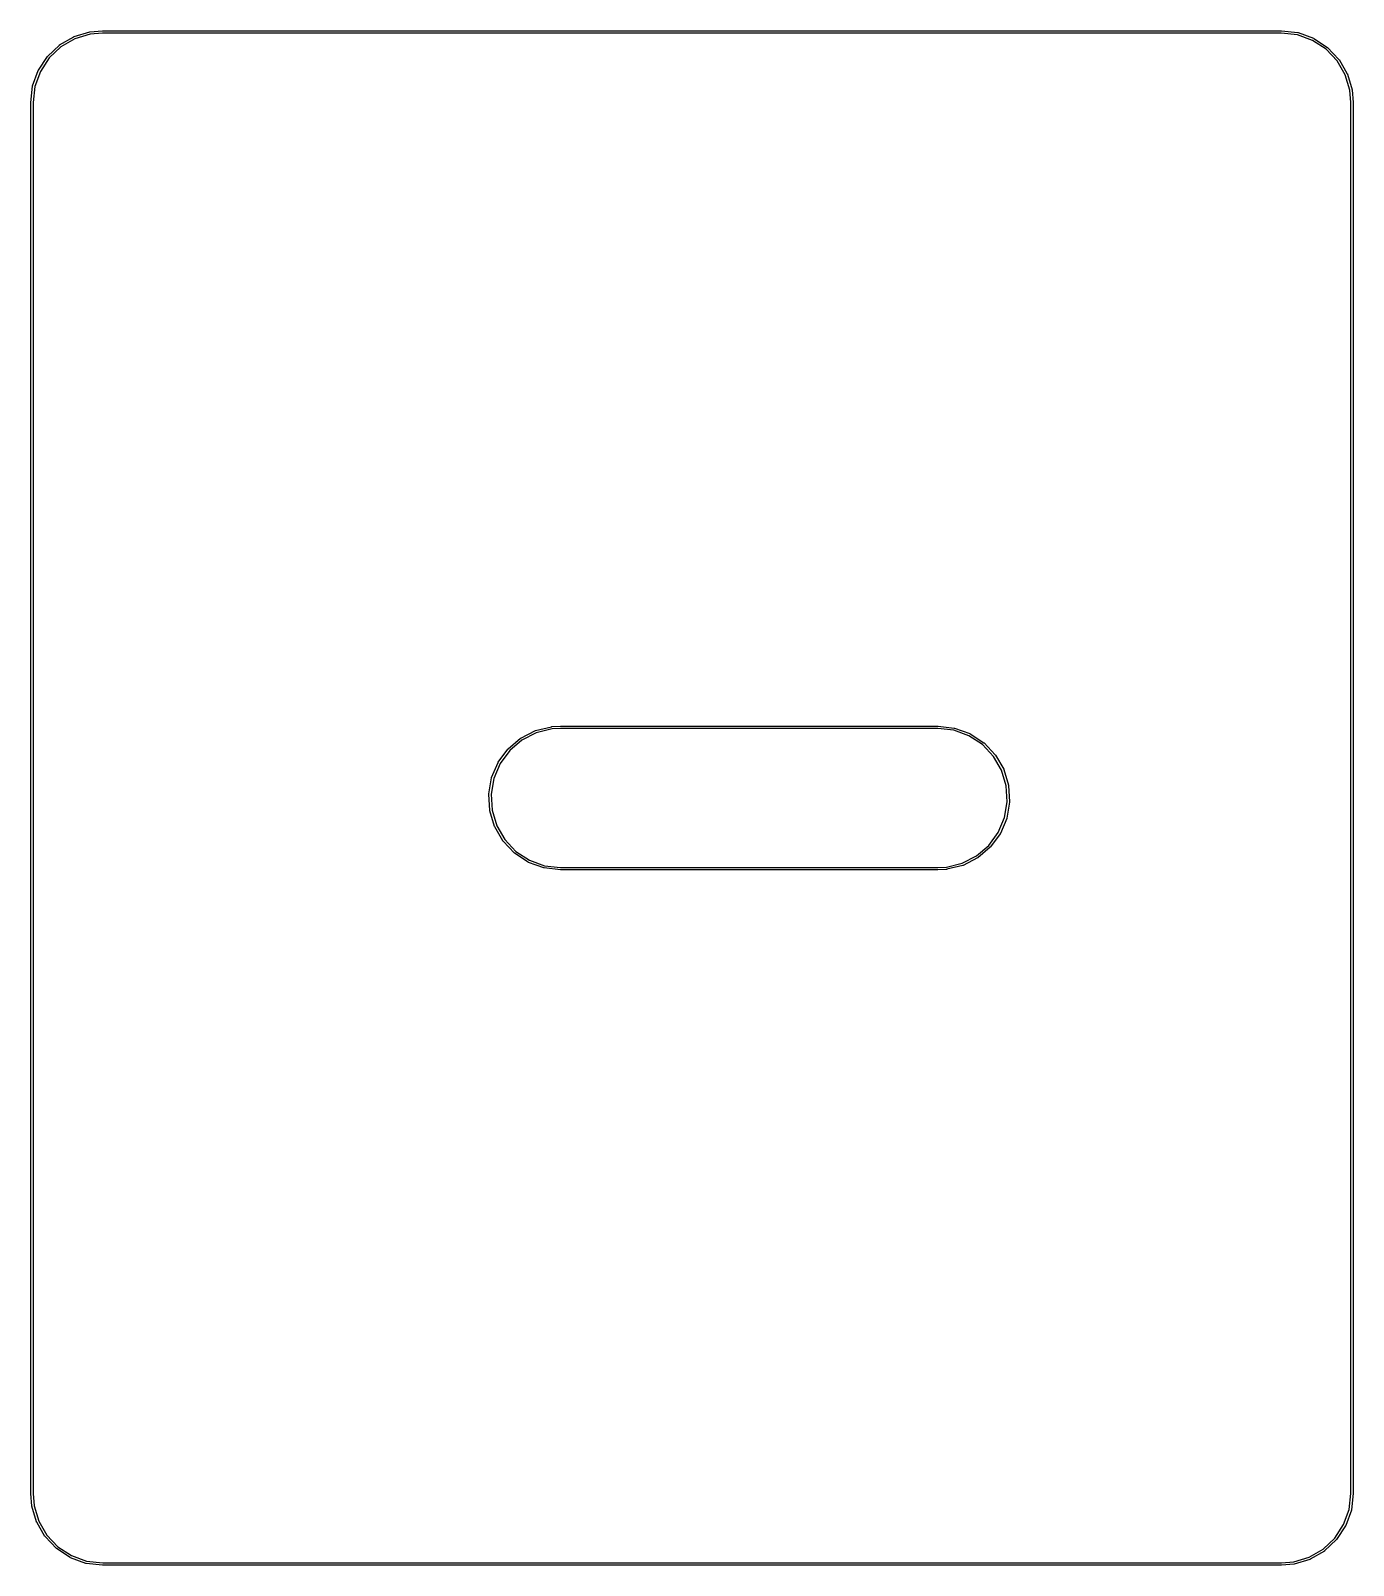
# Model space of a CAD drawing. Extents: x 100 to 156.1, y -100 to -35.
import ezdxf

# ---------------------------------------------------------------- set-up
doc = ezdxf.new("R2010")
doc.units = 0
doc.header["$MEASUREMENT"] = 0
doc.layers.add('BLACK', color=7, linetype='CONTINUOUS')

msp = doc.modelspace()

# ---------------------------------------------------------------- linework, layer by layer
at = {"layer": 'BLACK', "linetype": 'CONTINUOUS'}
for p, q in [((101.789, -35.201), (102.454, -34.9996)), ((102.478, -35.0968), (101.824, -35.295)), ((102.454, -34.9996), (102.46, -34.9981)), ((102.46, -34.9981), (102.462, -34.998)), ((102.462, -34.998), (102.464, -34.9976)), ((102.464, -34.9976), (102.993, -34.9504)), ((103.002, -35.05), (102.478, -35.0968)), ((102.993, -34.9504), (102.996, -34.95)), ((102.996, -34.95), (153.004, -34.95)), ((152.997, -35.05), (103.002, -35.05)), ((153.679, -35.1295), (152.997, -35.05)), ((153.004, -34.95), (153.007, -34.9505)), ((153.007, -34.9505), (153.696, -35.0308)), ((154.321, -35.3625), (153.679, -35.1295)), ((153.696, -35.0308), (153.702, -35.0319)), ((153.702, -35.0319), (153.705, -35.0328)), ((153.705, -35.0328), (153.707, -35.0335)), ((153.707, -35.0335), (154.36, -35.2705)), ((100.664, -36.0394), (101.169, -35.5615)), ((101.233, -35.6381), (100.737, -36.1079)), ((101.169, -35.5615), (101.173, -35.5575)), ((101.173, -35.5575), (101.176, -35.5562)), ((101.176, -35.5562), (101.178, -35.5546)), ((101.178, -35.5546), (101.779, -35.2056)), ((101.824, -35.295), (101.233, -35.6381)), ((101.779, -35.2056), (101.784, -35.2028)), ((101.784, -35.2028), (101.787, -35.202)), ((101.787, -35.202), (101.789, -35.201)), ((154.892, -35.7371), (154.321, -35.3625)), ((154.36, -35.2705), (154.366, -35.273)), ((154.366, -35.273), (154.368, -35.2745)), ((154.368, -35.2745), (154.371, -35.2757)), ((154.371, -35.2757), (154.952, -35.6567)), ((155.362, -36.2331), (154.892, -35.7371)), ((154.952, -35.6567), (154.957, -35.6604)), ((154.957, -35.6604), (154.959, -35.6624)), ((154.959, -35.6624), (154.961, -35.6641)), ((154.961, -35.6641), (155.438, -36.1685)), ((100.276, -36.6293), (100.657, -36.0482)), ((100.737, -36.1079), (100.363, -36.6793)), ((100.657, -36.0482), (100.66, -36.0433)), ((100.66, -36.0433), (100.662, -36.0414)), ((100.662, -36.0414), (100.664, -36.0394)), ((155.705, -36.8238), (155.362, -36.2331)), ((155.438, -36.1685), (155.442, -36.1733)), ((155.442, -36.1733), (155.444, -36.1756)), ((155.444, -36.1756), (155.445, -36.1778)), ((155.445, -36.1778), (155.794, -36.7786)), ((100.033, -37.2928), (100.271, -36.6397)), ((100.363, -36.6793), (100.129, -37.3214)), ((100.271, -36.6397), (100.273, -36.634)), ((100.273, -36.634), (100.275, -36.6317)), ((100.275, -36.6317), (100.276, -36.6293)), ((155.903, -37.4783), (155.705, -36.8238)), ((155.794, -36.7786), (155.797, -36.7842)), ((155.797, -36.7842), (155.798, -36.7868)), ((155.798, -36.7868), (155.799, -36.7893)), ((155.799, -36.7893), (156, -37.4543)), ((99.9505, -37.9928), (100.031, -37.3041)), ((100.031, -37.3041), (100.032, -37.298)), ((100.032, -37.298), (100.033, -37.2954)), ((100.033, -37.2954), (100.033, -37.2928)), ((100.129, -37.3214), (100.05, -38.0029)), ((155.95, -38.0022), (155.903, -37.4783)), ((156, -37.4543), (156.002, -37.4603)), ((156.002, -37.4603), (156.002, -37.4623)), ((156.002, -37.4623), (156.002, -37.4643)), ((156.002, -37.4643), (156.05, -37.9934)), ((99.95, -37.9956), (99.9505, -37.9928)), ((99.95, -97.0044), (99.95, -37.9956)), ((100.05, -38.0029), (100.05, -96.9978)), ((155.95, -96.9971), (155.95, -38.0022)), ((156.05, -37.9934), (156.05, -37.9956)), ((156.05, -37.9956), (156.05, -97.0044)), ((120.199, -65.4159), (120.729, -64.966)), ((120.789, -65.046), (120.268, -65.4883)), ((120.729, -64.966), (120.734, -64.9623)), ((120.734, -64.9623), (120.736, -64.9611)), ((120.736, -64.9611), (120.738, -64.9596)), ((120.738, -64.9596), (121.357, -64.6436)), ((121.397, -64.7353), (120.789, -65.046)), ((121.357, -64.6436), (121.363, -64.6412)), ((121.357, -64.6436), (121.357, -64.6436)), ((121.357, -64.6436), (121.357, -64.6436)), ((121.363, -64.6412), (121.365, -64.6405)), ((121.365, -64.6405), (121.368, -64.6396)), ((121.368, -64.6396), (122.043, -64.4744)), ((122.062, -64.5726), (121.397, -64.7353)), ((122.043, -64.4744), (122.049, -64.4733)), ((122.049, -64.4733), (122.05, -64.4733)), ((122.05, -64.4733), (122.052, -64.4731)), ((122.052, -64.4731), (122.42, -64.4503)), ((122.427, -64.55), (122.062, -64.5726)), ((122.42, -64.4503), (122.421, -64.45)), ((122.421, -64.45), (138.432, -64.45)), ((138.425, -64.55), (122.427, -64.55)), ((139.106, -64.6295), (138.425, -64.55)), ((138.432, -64.45), (138.435, -64.4505)), ((138.435, -64.4505), (139.123, -64.5308)), ((139.748, -64.8625), (139.106, -64.6295)), ((139.123, -64.5308), (139.129, -64.5319)), ((139.129, -64.5319), (139.132, -64.5328)), ((139.132, -64.5328), (139.135, -64.5335)), ((139.135, -64.5335), (139.788, -64.7705)), ((140.32, -65.2371), (139.748, -64.8625)), ((139.788, -64.7705), (139.793, -64.773)), ((139.793, -64.773), (139.796, -64.7745)), ((139.796, -64.7745), (139.798, -64.7757)), ((139.798, -64.7757), (140.379, -65.1567)), ((119.779, -65.984), (120.191, -65.4244)), ((120.268, -65.4883), (119.863, -66.0386)), ((120.191, -65.4244), (120.195, -65.4196)), ((120.195, -65.4196), (120.197, -65.4179)), ((120.197, -65.4179), (120.199, -65.4159)), ((140.789, -65.7331), (140.32, -65.2371)), ((140.379, -65.1567), (140.384, -65.1604)), ((140.384, -65.1604), (140.386, -65.1624)), ((140.386, -65.1624), (140.388, -65.1641)), ((140.388, -65.1641), (140.866, -65.6685)), ((141.132, -66.3238), (140.789, -65.7331)), ((140.866, -65.6685), (140.87, -65.6733)), ((140.87, -65.6733), (140.871, -65.6756)), ((140.871, -65.6756), (140.873, -65.6778)), ((140.873, -65.6778), (141.222, -66.2786)), ((119.502, -66.6334), (119.774, -65.994)), ((119.863, -66.0386), (119.596, -66.6672)), ((119.774, -65.994), (119.776, -65.9885)), ((119.776, -65.9885), (119.778, -65.9863)), ((119.778, -65.9863), (119.779, -65.984)), ((141.331, -66.9777), (141.132, -66.3238)), ((141.222, -66.2786), (141.225, -66.2842)), ((141.225, -66.2842), (141.225, -66.2868)), ((141.225, -66.2868), (141.226, -66.2893)), ((141.226, -66.2893), (141.428, -66.9543)), ((119.381, -67.3293), (119.498, -66.6445)), ((119.596, -66.6672), (119.48, -67.3405)), ((119.498, -66.6445), (119.5, -66.6385)), ((119.5, -66.6385), (119.501, -66.636)), ((119.501, -66.636), (119.502, -66.6334)), ((141.373, -67.6595), (141.331, -66.9777)), ((141.428, -66.9543), (141.429, -66.9603)), ((141.429, -66.9603), (141.429, -66.963)), ((141.429, -66.963), (141.43, -66.9656)), ((141.43, -66.9656), (141.473, -67.6591)), ((119.38, -67.332), (119.381, -67.3293)), ((119.38, -67.3347), (119.38, -67.332)), ((119.38, -67.3409), (119.38, -67.3347)), ((119.423, -68.0344), (119.38, -67.3409)), ((119.48, -67.3405), (119.522, -68.0223)), ((141.257, -68.3328), (141.373, -67.6595)), ((141.472, -67.6707), (141.355, -68.3555)), ((141.473, -67.6653), (141.472, -67.668)), ((141.472, -67.668), (141.472, -67.6707)), ((141.473, -67.6591), (141.473, -67.6653)), ((119.423, -68.037), (119.423, -68.0344)), ((119.424, -68.0397), (119.423, -68.037)), ((119.425, -68.0457), (119.424, -68.0397)), ((119.626, -68.7107), (119.425, -68.0457)), ((119.522, -68.0223), (119.72, -68.6762)), ((140.99, -68.9614), (141.257, -68.3328)), ((119.628, -68.7132), (119.626, -68.7107)), ((119.628, -68.7158), (119.628, -68.7132)), ((119.631, -68.7214), (119.628, -68.7158)), ((119.98, -69.3222), (119.631, -68.7214)), ((119.72, -68.6762), (120.064, -69.2669)), ((140.585, -69.5117), (140.99, -68.9614)), ((141.351, -68.3666), (141.079, -69.006)), ((141.352, -68.364), (141.351, -68.3666)), ((141.353, -68.3615), (141.352, -68.364)), ((141.355, -68.3555), (141.353, -68.3615)), ((119.982, -69.3244), (119.98, -69.3222)), ((119.983, -69.3267), (119.982, -69.3244)), ((119.987, -69.3315), (119.983, -69.3267)), ((120.465, -69.8359), (119.987, -69.3315)), ((120.064, -69.2669), (120.533, -69.7629)), ((140.064, -69.954), (140.585, -69.5117)), ((140.654, -69.5841), (140.124, -70.034)), ((140.656, -69.5821), (140.654, -69.5841)), ((140.658, -69.5804), (140.656, -69.5821)), ((140.662, -69.5756), (140.658, -69.5804)), ((141.074, -69.016), (140.662, -69.5756)), ((141.075, -69.0137), (141.074, -69.016)), ((141.077, -69.0115), (141.075, -69.0137)), ((141.079, -69.006), (141.077, -69.0115)), ((120.467, -69.8376), (120.465, -69.8359)), ((120.469, -69.8396), (120.467, -69.8376)), ((120.474, -69.8433), (120.469, -69.8396)), ((121.055, -70.2243), (120.474, -69.8433)), ((120.533, -69.7629), (121.105, -70.1375)), ((121.057, -70.2255), (121.055, -70.2243)), ((121.059, -70.227), (121.057, -70.2255)), ((121.065, -70.2295), (121.059, -70.227)), ((121.718, -70.4665), (121.065, -70.2295)), ((121.105, -70.1375), (121.747, -70.3705)), ((138.791, -70.4274), (139.456, -70.2647)), ((139.456, -70.2647), (140.064, -69.954)), ((140.115, -70.0404), (139.496, -70.3564)), ((140.117, -70.0389), (140.115, -70.0404)), ((140.119, -70.0377), (140.117, -70.0389)), ((140.124, -70.034), (140.119, -70.0377)), ((121.721, -70.4672), (121.718, -70.4665)), ((121.723, -70.4681), (121.721, -70.4672)), ((121.73, -70.4692), (121.723, -70.4681)), ((122.418, -70.5495), (121.73, -70.4692)), ((121.73, -70.4692), (121.73, -70.4692)), ((121.73, -70.4692), (121.73, -70.4692)), ((121.747, -70.3705), (122.428, -70.45)), ((122.421, -70.55), (122.418, -70.5495)), ((138.432, -70.55), (122.421, -70.55)), ((122.428, -70.45), (138.426, -70.45)), ((138.426, -70.45), (138.791, -70.4274)), ((138.433, -70.5497), (138.432, -70.55)), ((138.801, -70.5269), (138.433, -70.5497)), ((138.803, -70.5267), (138.801, -70.5269)), ((138.804, -70.5267), (138.803, -70.5267)), ((138.81, -70.5256), (138.804, -70.5267)), ((139.485, -70.3604), (138.81, -70.5256)), ((139.488, -70.3595), (139.485, -70.3604)), ((139.49, -70.3588), (139.488, -70.3595)), ((139.496, -70.3564), (139.49, -70.3588)), ((139.496, -70.3564), (139.496, -70.3564)), ((139.496, -70.3564), (139.496, -70.3564)), ((100.05, -96.9978), (100.097, -97.5217)), ((155.871, -97.6786), (155.95, -96.9971)), ((99.9504, -97.0066), (99.95, -97.0044)), ((99.9976, -97.5357), (99.9504, -97.0066)), ((99.998, -97.5377), (99.9976, -97.5357)), ((99.9981, -97.5397), (99.998, -97.5377)), ((99.9996, -97.5457), (99.9981, -97.5397)), ((100.201, -98.2107), (99.9996, -97.5457)), ((100.097, -97.5217), (100.295, -98.1762)), ((156.049, -97.0072), (155.969, -97.6959)), ((156.05, -97.0044), (156.049, -97.0072)), ((100.202, -98.2132), (100.201, -98.2107)), ((100.203, -98.2158), (100.202, -98.2132)), ((100.206, -98.2214), (100.203, -98.2158)), ((100.555, -98.8222), (100.206, -98.2214)), ((100.295, -98.1762), (100.638, -98.7669)), ((155.637, -98.3207), (155.871, -97.6786)), ((155.967, -97.7072), (155.729, -98.3603)), ((155.968, -97.702), (155.967, -97.7046)), ((155.967, -97.7046), (155.967, -97.7072)), ((155.969, -97.6959), (155.968, -97.702)), ((100.556, -98.8244), (100.555, -98.8222)), ((100.558, -98.8267), (100.556, -98.8244)), ((100.562, -98.8315), (100.558, -98.8267)), ((101.039, -99.3359), (100.562, -98.8315)), ((100.638, -98.7669), (101.108, -99.2629)), ((154.767, -99.3619), (155.263, -98.8921)), ((155.263, -98.8921), (155.637, -98.3207)), ((155.343, -98.9518), (155.34, -98.9567)), ((155.724, -98.3707), (155.343, -98.9518)), ((155.725, -98.3683), (155.724, -98.3707)), ((155.727, -98.366), (155.725, -98.3683)), ((155.729, -98.3603), (155.727, -98.366)), ((101.041, -99.3376), (101.039, -99.3359)), ((101.043, -99.3396), (101.041, -99.3376)), ((101.048, -99.3433), (101.043, -99.3396)), ((101.629, -99.7243), (101.048, -99.3433)), ((101.108, -99.2629), (101.679, -99.6375)), ((154.176, -99.705), (154.767, -99.3619)), ((154.822, -99.4454), (154.221, -99.7944)), ((154.824, -99.4438), (154.822, -99.4454)), ((154.827, -99.4425), (154.824, -99.4438)), ((154.831, -99.4385), (154.827, -99.4425)), ((155.336, -98.9606), (154.831, -99.4385)), ((155.338, -98.9586), (155.336, -98.9606)), ((155.34, -98.9567), (155.338, -98.9586)), ((101.632, -99.7255), (101.629, -99.7243)), ((101.634, -99.727), (101.632, -99.7255)), ((101.64, -99.7295), (101.634, -99.727)), ((102.293, -99.9665), (101.64, -99.7295)), ((101.679, -99.6375), (102.321, -99.8705)), ((102.295, -99.9672), (102.293, -99.9665)), ((102.298, -99.9681), (102.295, -99.9672)), ((102.304, -99.9692), (102.298, -99.9681)), ((102.993, -100.049), (102.304, -99.9692)), ((102.304, -99.9692), (102.304, -99.9692)), ((102.304, -99.9692), (102.304, -99.9692)), ((102.321, -99.8705), (103.003, -99.95)), ((102.996, -100.05), (102.993, -100.049)), ((153.004, -100.05), (102.996, -100.05)), ((103.003, -99.95), (152.998, -99.95)), ((152.998, -99.95), (153.522, -99.9032)), ((153.007, -100.05), (153.004, -100.05)), ((153.536, -100.002), (153.007, -100.05)), ((153.522, -99.9032), (154.176, -99.705)), ((153.538, -100.002), (153.536, -100.002)), ((153.54, -100.002), (153.538, -100.002)), ((153.546, -100), (153.54, -100.002)), ((154.211, -99.799), (153.546, -100)), ((154.213, -99.798), (154.211, -99.799)), ((154.216, -99.7972), (154.213, -99.798)), ((154.221, -99.7944), (154.216, -99.7972))]:
    msp.add_line(p, q, dxfattribs=at)

doc.saveas('drawing.dxf')
